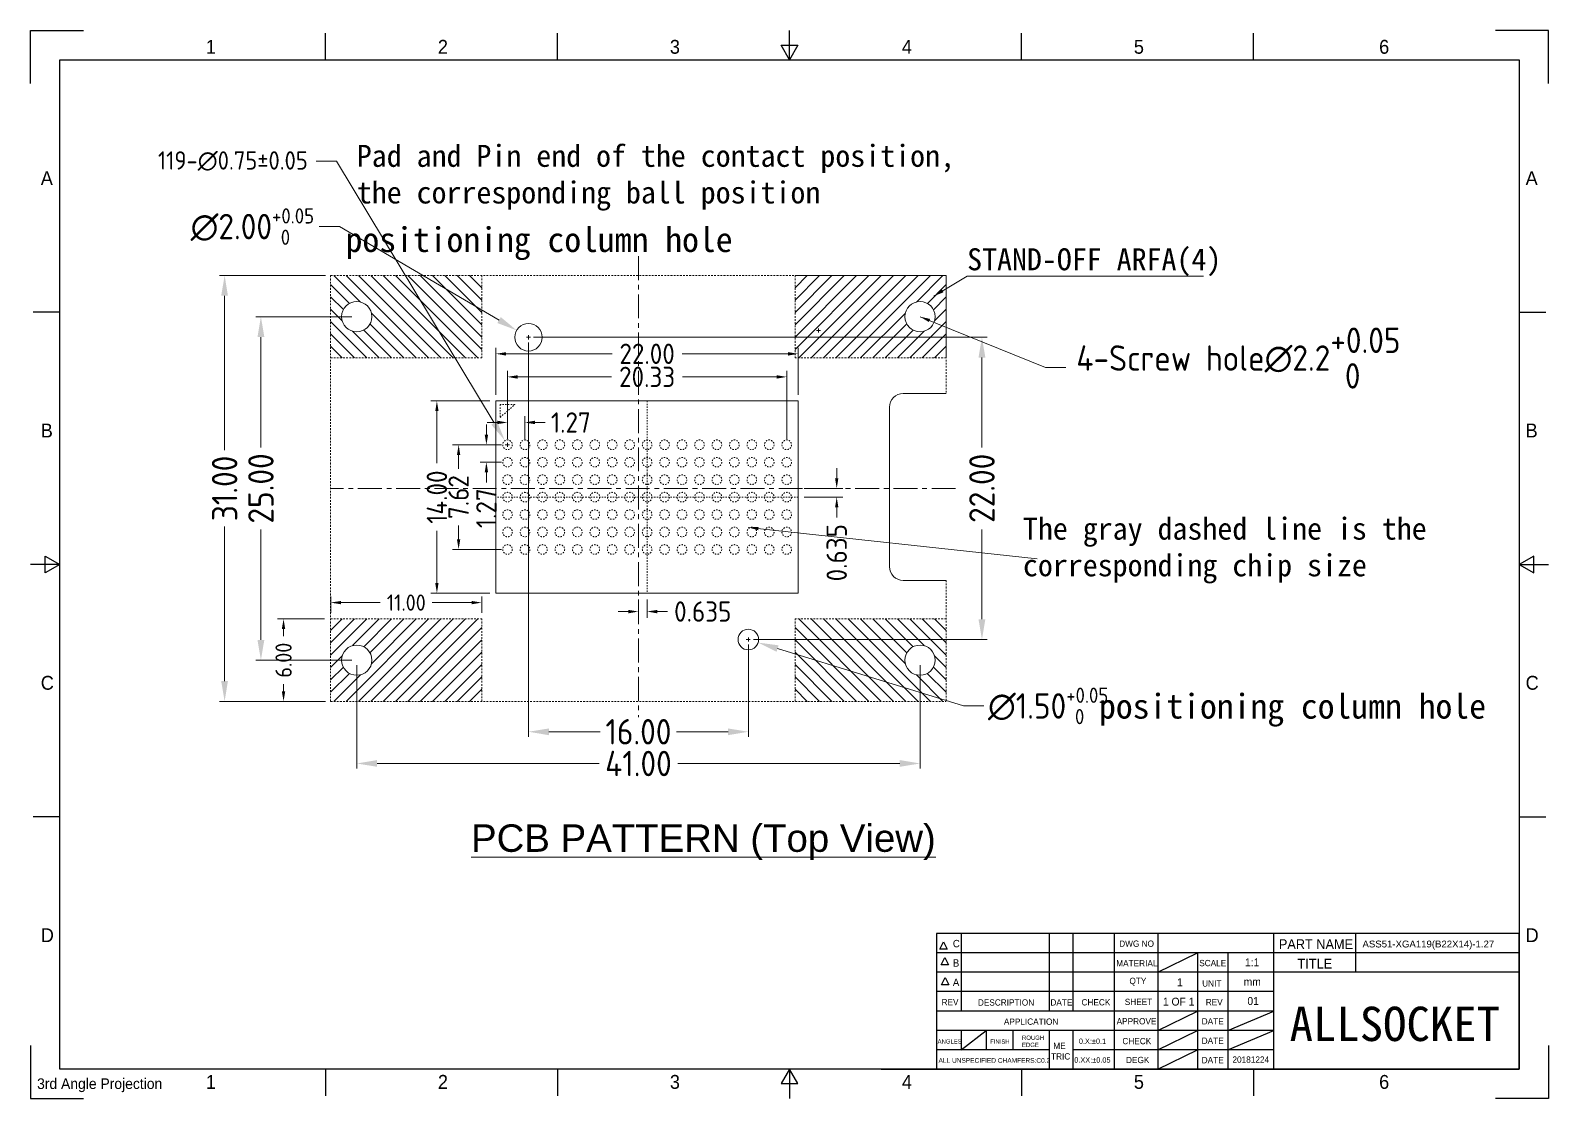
# Model space of a CAD drawing. Header units: millimetres. Extents: x -376 to -266, y -1129 to -1051.
import ezdxf

# ---------------------------------------------------------------- set-up
doc = ezdxf.new("R2010")
doc.units = ezdxf.units.MM
doc.header["$LTSCALE"] = 0.05
doc.header["$PDSIZE"] = -1
doc.linetypes.add('CENTER', pattern=[10.16, 6.35, -1.27, 1.27, -1.27])
doc.linetypes.add('HIDDEN', pattern=[1.905, 1.27, -0.635])
for name, color, linetype in [('DIM', 3, 'Continuous'), ('TuKuang', 7, 'Continuous'), ('翻蓋定位塊2x2', 30, 'Continuous')]:
    doc.layers.add(name, color=color, linetype=linetype)
doc.styles.add('1', font='romans.shx', dxfattribs={"height": 2.5})
doc.styles.add('1111', font='isocp.shx', dxfattribs={"bigfont": 'gbcbig.shx'})
doc.styles.add('2', font='romans.shx', dxfattribs={"bigfont": 'bigfont.shx'})
doc.styles.add('GB', font='', dxfattribs={"height": 4})
doc.styles.get("Standard").update_dxf_attribs({"font": ''})
doc.styles.get('GB').set_extended_font_data('KaiTi_GB2312')
doc.styles.get('Standard').set_extended_font_data('SimSun')
doc.dimstyles.new('1111', dxfattribs={"dimtxt": 2.5, "dimasz": 0.2, "dimexe": 0.6, "dimexo": 0.6, "dimtad": 0, "dimdec": 3, "dimzin": 1, "dimdsep": 46, "dimtxsty": '1111', "dimcen": 0.2, "dimclrd": 97, "dimclre": 97, "dimclrt": 3, "dimazin": 0, "dimtfac": 1, "dimtdec": 3, "dimtofl": 0, "dimtmove": 0, "dimatfit": 3, "dimfxl": 1, "dimlwd": 5, "dimlwe": 5, "dimarcsym": 0})
doc.dimstyles.new('1111$0', dxfattribs={"dimtxt": 2.5, "dimasz": 2.5, "dimexe": 0.6, "dimexo": 0.6, "dimtad": 0, "dimdec": 3, "dimzin": 1, "dimdsep": 46, "dimtxsty": '1111', "dimcen": 0.2, "dimclrd": 97, "dimclre": 97, "dimclrt": 3, "dimazin": 0, "dimtfac": 1, "dimtdec": 3, "dimtofl": 0, "dimtmove": 0, "dimatfit": 3, "dimfxl": 1, "dimlwd": 5, "dimlwe": 5, "dimarcsym": 0})

# ---------------------------------------------------------------- blocks, each defined once
blk = doc.blocks.new('asdf456')
at = {"color": 8}
for p, q in [((1449.22, 152.96), (1448.09, 154.93)), ((1448.09, 154.93), (1450.34, 154.93)), ((1450.34, 154.93), (1449.22, 152.96)), ((1348.08, 83.25), (1348.08, 85.49)), ((1348.08, 85.49), (1350.05, 84.37)), ((1550.36, 85.49), (1548.39, 84.37)), ((1550.36, 83.25), (1550.36, 85.49)), ((1350.05, 84.37), (1348.08, 83.25)), ((1548.39, 84.37), (1550.36, 83.25)), ((1449.22, 15.77), (1448.09, 13.81)), ((1450.34, 13.81), (1449.22, 15.77)), ((1448.09, 13.81), (1450.34, 13.81))]:
    blk.add_line(p, q, dxfattribs=at)
at = {"layer": 'TuKuang', "color": 8}
for p, q in [((1449.22, 152.96), (1449.22, 156.94)), ((1386.16, 152.96), (1386.16, 156.57)), ((1417.69, 152.96), (1417.69, 156.57)), ((1480.75, 152.96), (1480.75, 156.57)), ((1512.28, 152.96), (1512.28, 156.57)), ((1350.05, 15.77), (1350.05, 152.96)), ((1350.05, 152.96), (1548.39, 152.96)), ((1548.39, 152.96), (1548.39, 15.77)), ((1350.05, 118.67), (1346.44, 118.67)), ((1548.39, 118.67), (1552, 118.67)), ((1350.05, 84.37), (1346.07, 84.37)), ((1548.39, 84.37), (1552.36, 84.37)), ((1350.05, 50.07), (1346.44, 50.07)), ((1548.39, 50.07), (1552, 50.07)), ((1548.39, 15.77), (1350.05, 15.77)), ((1386.16, 15.77), (1386.16, 12.16)), ((1417.69, 15.77), (1417.69, 12.16)), ((1449.22, 15.77), (1449.22, 11.8)), ((1480.75, 15.77), (1480.75, 12.16)), ((1512.28, 15.77), (1512.28, 12.16))]:
    blk.add_line(p, q, dxfattribs=at)
for points in [[(1346.05, 149.74), (1346.05, 156.96), (1353.27, 156.96)], [(1552.39, 149.74), (1552.39, 156.96), (1545.17, 156.96)], [(1346.05, 18.99), (1346.05, 11.77), (1353.27, 11.77)], [(1552.39, 18.99), (1552.39, 11.77), (1545.17, 11.77)]]:
    blk.add_lwpolyline(points, dxfattribs=at)
at = {"color": 8, "char_height": 1.8844, "attachment_point": 1, "style": '1'}
for s, insert, width in [('{\\f@Gulim|b0|i0|c0|p34;1}', (1369.9, 155.67), 8.3008), ('{\\f@Gulim|b0|i0|c134|p34;2}', (1401.43, 155.67), 8.3008), ('{\\f@Gulim|b0|i0|c134|p34;3}', (1432.96, 155.67), 8.3008), ('{\\f@Gulim|b0|i0|c134|p34;4}', (1464.49, 155.67), 8.3008), ('{\\f@Gulim|b0|i0|c134|p34;5}', (1496.02, 155.67), 8.3008), ('{\\f@Gulim|b0|i0|c134|p34;6}', (1529.35, 155.67), 8.3008), ('{\\f@Gulim|b0|i0|c134|p34;A}', (1347.46, 137.82), 9.0416), ('{\\f@Gulim|b0|i0|c134|p34;A}', (1549.26, 137.82), 9.0416), ('{\\f@Gulim|b0|i0|c134|p34;B}', (1347.46, 103.52), 9.0416), ('{\\f@Gulim|b0|i0|c134|p34;B}', (1549.26, 103.52), 9.0416), ('{\\f@Gulim|b0|i0|c134|p34;C}', (1347.46, 69.23), 9.0416), ('{\\f@Gulim|b0|i0|c134|p34;C}', (1549.26, 69.23), 9.0416), ('{\\f@Gulim|b0|i0|c134|p34;D}', (1347.46, 34.93), 9.0416), ('{\\f@Gulim|b0|i0|c134|p34;D}', (1549.26, 34.93), 9.0416), ('{\\f@Gulim|b0|i0|c0|p34;1}', (1369.9, 14.99), 8.3008), ('{\\f@Gulim|b0|i0|c134|p34;2}', (1401.43, 14.99), 8.3008), ('{\\f@Gulim|b0|i0|c134|p34;3}', (1432.96, 14.99), 8.3008), ('{\\f@Gulim|b0|i0|c134|p34;4}', (1464.49, 14.99), 8.3008), ('{\\f@Gulim|b0|i0|c134|p34;5}', (1496.02, 14.99), 8.3008), ('{\\f@Gulim|b0|i0|c134|p34;6}', (1529.35, 14.99), 8.3008)]:
    blk.add_mtext(s, dxfattribs=dict(at, insert=insert, width=width))
at = {"layer": 'TuKuang', "color": 8, "lineweight": 9, "insert": (1346.96, 14.53), "char_height": 1.4441, "width": 18.5479, "attachment_point": 1}
blk.add_mtext('{\\f@Gulim|b0|i0|c0|p34;\\C8;3rd Angle Projection}', dxfattribs=at)
blk = doc.blocks.new('*D15')
at = {"layer": 'DEFPOINTS', "color": 0, "lineweight": 9, "transparency": 16777216}
for p in [(-362.33, -1068.94), (-354.61, -1068.94), (-354.61, -1099.94)]:
    blk.add_point(p, dxfattribs=at)
at = {"layer": 'DIM', "color": 97, "lineweight": 5, "transparency": 16777216}
for p, q in [((-354.98, -1068.94), (-362.7, -1068.94)), ((-362.33, -1070.42), (-362.33, -1081.66)), ((-362.33, -1098.46), (-362.33, -1087.21)), ((-354.98, -1099.94), (-362.7, -1099.94))]:
    blk.add_line(p, q, dxfattribs=at)
at = {"layer": 'DIM', "color": 97, "lineweight": 9, "transparency": 16777216}
for points in [[(-362.58, -1070.42), (-362.09, -1070.42), (-362.33, -1068.94)], [(-362.58, -1098.46), (-362.09, -1098.46), (-362.33, -1099.94)]]:
    blk.add_solid(points, dxfattribs=at)
at = {"layer": 'DIM', "color": 3, "lineweight": 5, "transparency": 16777216, "insert": (-362.33, -1084.44), "char_height": 1.85, "attachment_point": 5, "rotation": 90, "style": '1111'}
blk.add_mtext('31.00', dxfattribs=at)
blk = doc.blocks.new('*D1')
at = {"layer": 'DEFPOINTS', "color": 0, "lineweight": 9, "transparency": 16777216}
for p in [(-340.21, -1073.44), (-307.21, -1073.44), (-324.21, -1095.44)]:
    blk.add_point(p, dxfattribs=at)
at = {"layer": 'DIM', "color": 97, "lineweight": 5, "transparency": 16777216}
for p, q in [((-339.84, -1073.44), (-306.84, -1073.44)), ((-307.21, -1074.92), (-307.21, -1081.45)), ((-307.21, -1093.96), (-307.21, -1087.42)), ((-323.84, -1095.44), (-306.84, -1095.44))]:
    blk.add_line(p, q, dxfattribs=at)
at = {"layer": 'DIM', "color": 97, "lineweight": 9, "transparency": 16777216}
for points in [[(-307.46, -1074.92), (-306.96, -1074.92), (-307.21, -1073.44)], [(-307.46, -1093.96), (-306.96, -1093.96), (-307.21, -1095.44)]]:
    blk.add_solid(points, dxfattribs=at)
at = {"layer": 'DIM', "color": 3, "lineweight": 5, "transparency": 16777216, "insert": (-307.21, -1084.43), "char_height": 1.85, "attachment_point": 5, "rotation": 90, "style": '1111'}
blk.add_mtext('22.00', dxfattribs=at)
blk = doc.blocks.new('*D2')
at = {"layer": 'DEFPOINTS', "color": 0, "lineweight": 9, "transparency": 16777216}
for p in [(-341.08, -1072.93), (-339.35, -1073.94)]:
    blk.add_point(p, dxfattribs=at)
at = {"layer": 'DIM', "color": 97, "lineweight": 5, "transparency": 16777216}
for p, q in [((-355.45, -1065.38), (-353.97, -1065.38)), ((-353.97, -1065.38), (-342.35, -1072.18)), ((-340.36, -1073.44), (-340.07, -1073.44)), ((-340.21, -1073.59), (-340.21, -1073.29))]:
    blk.add_line(p, q, dxfattribs=at)
at = {"layer": 'DIM', "color": 97, "lineweight": 9, "transparency": 16777216}
blk.add_solid([(-342.23, -1071.97), (-342.48, -1072.4), (-341.08, -1072.93)], dxfattribs=at)
at = {"layer": 'DIM', "color": 3, "lineweight": 5, "transparency": 16777216, "insert": (-360.31, -1065.38), "char_height": 1.85, "attachment_point": 5, "style": '1111'}
blk.add_mtext('\\A1;∅2.00{\\H1.110000;\\S+0.05^  0;}', dxfattribs=at)
blk = doc.blocks.new('*D3')
at = {"layer": 'DEFPOINTS', "color": 0, "lineweight": 9, "transparency": 16777216}
for p in [(-324.93, -1095.22), (-323.5, -1095.66)]:
    blk.add_point(p, dxfattribs=at)
at = {"layer": 'DIM', "color": 97, "lineweight": 5, "transparency": 16777216}
for p, q in [((-324.36, -1095.44), (-324.07, -1095.44)), ((-324.21, -1095.58), (-324.21, -1095.29)), ((-308.55, -1100.27), (-322.08, -1096.09)), ((-307.07, -1100.27), (-308.55, -1100.27))]:
    blk.add_line(p, q, dxfattribs=at)
at = {"layer": 'DIM', "color": 97, "lineweight": 9, "transparency": 16777216}
blk.add_solid([(-322.01, -1095.86), (-322.16, -1096.33), (-323.5, -1095.66)], dxfattribs=at)
at = {"layer": 'DIM', "color": 3, "lineweight": 5, "transparency": 16777216, "insert": (-302.39, -1100.27), "char_height": 1.85, "attachment_point": 5, "style": '1111'}
blk.add_mtext('\\A1;∅1.50{\\H1.110000;\\S+0.05^  0;}', dxfattribs=at)
blk = doc.blocks.new('*D16')
at = {"layer": 'DEFPOINTS', "color": 0, "lineweight": 9, "transparency": 16777216}
for p in [(-352.71, -1096.94), (-311.71, -1096.94), (-311.71, -1104.46)]:
    blk.add_point(p, dxfattribs=at)
at = {"layer": 'DIM', "color": 97, "lineweight": 5, "transparency": 16777216}
for p, q in [((-352.71, -1097.31), (-352.71, -1104.83)), ((-311.71, -1097.31), (-311.71, -1104.83)), ((-351.23, -1104.46), (-335.08, -1104.46)), ((-313.19, -1104.46), (-329.35, -1104.46))]:
    blk.add_line(p, q, dxfattribs=at)
at = {"layer": 'DIM', "color": 97, "lineweight": 9, "transparency": 16777216}
for points in [[(-351.23, -1104.21), (-351.23, -1104.7), (-352.71, -1104.46)], [(-313.19, -1104.21), (-313.19, -1104.7), (-311.71, -1104.46)]]:
    blk.add_solid(points, dxfattribs=at)
at = {"layer": 'DIM', "color": 3, "lineweight": 5, "transparency": 16777216, "insert": (-332.21, -1104.46), "char_height": 1.85, "attachment_point": 5, "style": '1111'}
blk.add_mtext('41.00', dxfattribs=at)
blk = doc.blocks.new('*D17')
at = {"layer": 'DEFPOINTS', "color": 0, "lineweight": 9, "transparency": 16777216}
for p in [(-352.71, -1071.94), (-359.69, -1096.94), (-352.71, -1096.94)]:
    blk.add_point(p, dxfattribs=at)
at = {"layer": 'DIM', "color": 97, "lineweight": 5, "transparency": 16777216}
for p, q in [((-353.08, -1071.94), (-360.06, -1071.94)), ((-359.69, -1073.42), (-359.69, -1081.45)), ((-359.69, -1095.46), (-359.69, -1087.42)), ((-353.08, -1096.94), (-360.06, -1096.94))]:
    blk.add_line(p, q, dxfattribs=at)
at = {"layer": 'DIM', "color": 97, "lineweight": 9, "transparency": 16777216}
for points in [[(-359.94, -1073.42), (-359.44, -1073.42), (-359.69, -1071.94)], [(-359.94, -1095.46), (-359.44, -1095.46), (-359.69, -1096.94)]]:
    blk.add_solid(points, dxfattribs=at)
at = {"layer": 'DIM', "color": 3, "lineweight": 5, "transparency": 16777216, "insert": (-359.69, -1084.44), "char_height": 1.85, "attachment_point": 5, "rotation": 90, "style": '1111'}
blk.add_mtext('25.00', dxfattribs=at)
blk = doc.blocks.new('*D4')
at = {"layer": 'DEFPOINTS', "color": 0, "lineweight": 9, "transparency": 16777216}
for p in [(-340.21, -1073.44), (-324.21, -1095.44), (-324.21, -1102.15)]:
    blk.add_point(p, dxfattribs=at)
at = {"layer": 'DIM', "color": 97, "lineweight": 5, "transparency": 16777216}
for p, q in [((-340.21, -1073.81), (-340.21, -1102.52)), ((-324.21, -1095.81), (-324.21, -1102.52)), ((-338.73, -1102.15), (-334.99, -1102.15)), ((-325.69, -1102.15), (-329.44, -1102.15))]:
    blk.add_line(p, q, dxfattribs=at)
at = {"layer": 'DIM', "color": 97, "lineweight": 9, "transparency": 16777216}
for points in [[(-338.73, -1101.91), (-338.73, -1102.4), (-340.21, -1102.15)], [(-325.69, -1101.91), (-325.69, -1102.4), (-324.21, -1102.15)]]:
    blk.add_solid(points, dxfattribs=at)
at = {"layer": 'DIM', "color": 3, "lineweight": 5, "transparency": 16777216, "insert": (-332.21, -1102.15), "char_height": 1.85, "attachment_point": 5, "style": '1111'}
blk.add_mtext('16.00', dxfattribs=at)
blk = doc.blocks.new('*D5')
at = {"layer": 'DEFPOINTS', "color": 0, "lineweight": 9, "transparency": 16777216}
for p in [(-341.94, -1080.94), (-341.56, -1081.58)]:
    blk.add_point(p, dxfattribs=at)
at = {"layer": 'DIM', "color": 97, "lineweight": 5, "transparency": 16777216}
for p, q in [((-355.67, -1060.61), (-354.19, -1060.61)), ((-354.19, -1060.61), (-342.71, -1079.67)), ((-341.9, -1081.26), (-341.6, -1081.26)), ((-341.75, -1081.41), (-341.75, -1081.11))]:
    blk.add_line(p, q, dxfattribs=at)
at = {"layer": 'DIM', "color": 97, "lineweight": 9, "transparency": 16777216}
blk.add_solid([(-342.5, -1079.55), (-342.92, -1079.8), (-341.94, -1080.94)], dxfattribs=at)
at = {"layer": 'DIM', "color": 3, "lineweight": 5, "transparency": 16777216, "insert": (-361.73, -1060.61), "char_height": 1.332, "attachment_point": 5, "style": '1111'}
blk.add_mtext('\\A1;119-∅0.75±0.05', dxfattribs=at)
blk = doc.blocks.new('*D6')
at = {"color": 97, "lineweight": 5, "transparency": 16777216}
for p, q in [((-354.61, -1093.49), (-354.61, -1092.3)), ((-353.87, -1092.75), (-351, -1092.75)), ((-344.35, -1092.75), (-347.23, -1092.75)), ((-343.61, -1093.49), (-343.61, -1092.3))]:
    blk.add_line(p, q, dxfattribs=at)
at = {"color": 97, "lineweight": 9, "transparency": 16777216}
for points in [[(-353.87, -1092.63), (-353.87, -1092.87), (-354.61, -1092.75)], [(-344.35, -1092.63), (-344.35, -1092.87), (-343.61, -1092.75)]]:
    blk.add_solid(points, dxfattribs=at)
at = {"layer": 'DEFPOINTS', "color": 0, "lineweight": 9, "transparency": 16777216}
for p in [(-354.61, -1092.75), (-354.61, -1093.94), (-343.61, -1093.94)]:
    blk.add_point(p, dxfattribs=at)
at = {"color": 3, "lineweight": 0, "transparency": 16777216, "insert": (-349.11, -1092.75), "char_height": 1.184, "attachment_point": 5, "style": '1111'}
blk.add_mtext('11.00', dxfattribs=at)
blk = doc.blocks.new('*D18')
at = {"color": 97, "lineweight": 5, "transparency": 16777216}
for p, q in [((-355.06, -1093.94), (-358.49, -1093.94)), ((-358.04, -1094.68), (-358.04, -1095.2)), ((-358.04, -1099.2), (-358.04, -1098.68)), ((-355.06, -1099.94), (-358.49, -1099.94))]:
    blk.add_line(p, q, dxfattribs=at)
at = {"color": 97, "lineweight": 9, "transparency": 16777216}
for points in [[(-358.17, -1094.68), (-357.92, -1094.68), (-358.04, -1093.94)], [(-358.17, -1099.2), (-357.92, -1099.2), (-358.04, -1099.94)]]:
    blk.add_solid(points, dxfattribs=at)
at = {"layer": 'DEFPOINTS', "color": 0, "lineweight": 9, "transparency": 16777216}
for p in [(-354.61, -1093.94), (-358.04, -1099.94), (-354.61, -1099.94)]:
    blk.add_point(p, dxfattribs=at)
at = {"color": 3, "lineweight": 0, "transparency": 16777216, "insert": (-358.04, -1096.94), "char_height": 1.184, "attachment_point": 5, "rotation": 90, "style": '1111'}
blk.add_mtext('6.00', dxfattribs=at)
blk = doc.blocks.new('*D9')
at = {"color": 97, "lineweight": 5, "transparency": 16777216}
for p, q in [((-342.58, -1077.63), (-342.58, -1074.2)), ((-341.84, -1074.64), (-334.13, -1074.64)), ((-321.32, -1074.64), (-329.03, -1074.64)), ((-320.58, -1077.63), (-320.58, -1074.2))]:
    blk.add_line(p, q, dxfattribs=at)
at = {"color": 97, "lineweight": 9, "transparency": 16777216}
for points in [[(-341.84, -1074.52), (-341.84, -1074.77), (-342.58, -1074.64)], [(-321.32, -1074.52), (-321.32, -1074.77), (-320.58, -1074.64)]]:
    blk.add_solid(points, dxfattribs=at)
at = {"layer": 'DEFPOINTS', "color": 0, "lineweight": 9, "transparency": 16777216}
for p in [(-320.58, -1074.64), (-342.58, -1078.07), (-320.58, -1078.07)]:
    blk.add_point(p, dxfattribs=at)
at = {"color": 3, "lineweight": 13, "transparency": 16777216, "insert": (-331.58, -1074.64), "char_height": 1.48, "attachment_point": 5, "style": '1111'}
blk.add_mtext('22.00', dxfattribs=at)
blk = doc.blocks.new('*D10')
at = {"color": 97, "lineweight": 5, "transparency": 16777216}
for p, q in [((-341.75, -1080.82), (-341.75, -1075.88)), ((-341.01, -1076.32), (-334.17, -1076.32)), ((-322.16, -1076.32), (-329, -1076.32)), ((-321.42, -1080.82), (-321.42, -1075.88))]:
    blk.add_line(p, q, dxfattribs=at)
at = {"color": 97, "lineweight": 9, "transparency": 16777216}
for points in [[(-341.01, -1076.2), (-341.01, -1076.45), (-341.75, -1076.32)], [(-322.16, -1076.2), (-322.16, -1076.45), (-321.42, -1076.32)]]:
    blk.add_solid(points, dxfattribs=at)
at = {"layer": 'DEFPOINTS', "color": 0, "lineweight": 9, "transparency": 16777216}
for p in [(-321.42, -1076.32), (-341.75, -1081.26), (-321.42, -1081.26)]:
    blk.add_point(p, dxfattribs=at)
at = {"color": 3, "lineweight": 13, "transparency": 16777216, "insert": (-331.58, -1076.32), "char_height": 1.48, "attachment_point": 5, "style": '1111'}
blk.add_mtext('20.33', dxfattribs=at)
blk = doc.blocks.new('*D11')
at = {"color": 97, "lineweight": 5, "transparency": 16777216}
for p, q in [((-342.49, -1079.64), (-343.23, -1079.64)), ((-341.75, -1080.82), (-341.75, -1079.19)), ((-340.48, -1080.82), (-340.48, -1079.19)), ((-339.74, -1079.64), (-339, -1079.64))]:
    blk.add_line(p, q, dxfattribs=at)
at = {"color": 97, "lineweight": 9, "transparency": 16777216}
for points in [[(-342.49, -1079.51), (-342.49, -1079.76), (-341.75, -1079.64)], [(-339.74, -1079.51), (-339.74, -1079.76), (-340.48, -1079.64)]]:
    blk.add_solid(points, dxfattribs=at)
at = {"layer": 'DEFPOINTS', "color": 0, "lineweight": 9, "transparency": 16777216}
for p in [(-340.48, -1079.64), (-341.75, -1081.26), (-340.48, -1081.26)]:
    blk.add_point(p, dxfattribs=at)
at = {"color": 3, "lineweight": 13, "transparency": 16777216, "insert": (-337.13, -1079.64), "char_height": 1.48, "attachment_point": 5, "style": '1111'}
blk.add_mtext('1.27', dxfattribs=at)
blk = doc.blocks.new('*D12')
at = {"color": 97, "lineweight": 5, "transparency": 16777216}
for p, q in [((-343.03, -1078.07), (-347.32, -1078.07)), ((-346.88, -1078.81), (-346.88, -1082.61)), ((-346.88, -1091.33), (-346.88, -1087.53)), ((-343.02, -1092.07), (-347.32, -1092.07))]:
    blk.add_line(p, q, dxfattribs=at)
at = {"color": 97, "lineweight": 9, "transparency": 16777216}
for points in [[(-347, -1078.81), (-346.76, -1078.81), (-346.88, -1078.07)], [(-347, -1091.33), (-346.76, -1091.33), (-346.88, -1092.07)]]:
    blk.add_solid(points, dxfattribs=at)
at = {"layer": 'DEFPOINTS', "color": 0, "lineweight": 9, "transparency": 16777216}
for p in [(-342.59, -1078.07), (-346.88, -1092.07), (-342.58, -1092.07)]:
    blk.add_point(p, dxfattribs=at)
at = {"color": 3, "lineweight": 13, "transparency": 16777216, "insert": (-346.88, -1085.07), "char_height": 1.48, "attachment_point": 5, "rotation": 90, "style": '1111'}
blk.add_mtext('14.00', dxfattribs=at)
blk = doc.blocks.new('*D13')
at = {"color": 97, "lineweight": 5, "transparency": 16777216}
for p, q in [((-342.19, -1081.26), (-345.75, -1081.26)), ((-345.3, -1082), (-345.3, -1083.01)), ((-345.3, -1088.14), (-345.3, -1087.13)), ((-342.19, -1088.88), (-345.75, -1088.88))]:
    blk.add_line(p, q, dxfattribs=at)
at = {"color": 97, "lineweight": 9, "transparency": 16777216}
for points in [[(-345.42, -1082), (-345.18, -1082), (-345.3, -1081.26)], [(-345.42, -1088.14), (-345.18, -1088.14), (-345.3, -1088.88)]]:
    blk.add_solid(points, dxfattribs=at)
at = {"layer": 'DEFPOINTS', "color": 0, "lineweight": 9, "transparency": 16777216}
for p in [(-341.75, -1081.26), (-345.3, -1088.88), (-341.75, -1088.88)]:
    blk.add_point(p, dxfattribs=at)
at = {"color": 3, "lineweight": 13, "transparency": 16777216, "insert": (-345.3, -1085.07), "char_height": 1.48, "attachment_point": 5, "rotation": 90, "style": '1111'}
blk.add_mtext('7.62', dxfattribs=at)
blk = doc.blocks.new('*D14')
at = {"color": 97, "lineweight": 5, "transparency": 16777216}
for p, q in [((-343.28, -1080.52), (-343.28, -1079.78)), ((-342.19, -1081.26), (-343.72, -1081.26)), ((-342.19, -1082.53), (-343.72, -1082.53)), ((-343.28, -1083.27), (-343.28, -1084.01))]:
    blk.add_line(p, q, dxfattribs=at)
at = {"color": 97, "lineweight": 9, "transparency": 16777216}
for points in [[(-343.4, -1080.52), (-343.15, -1080.52), (-343.28, -1081.26)], [(-343.4, -1083.27), (-343.15, -1083.27), (-343.28, -1082.53)]]:
    blk.add_solid(points, dxfattribs=at)
at = {"layer": 'DEFPOINTS', "color": 0, "lineweight": 9, "transparency": 16777216}
for p in [(-341.75, -1081.26), (-343.28, -1082.53), (-341.75, -1082.53)]:
    blk.add_point(p, dxfattribs=at)
at = {"color": 3, "lineweight": 13, "transparency": 16777216, "insert": (-343.28, -1085.88), "char_height": 1.48, "attachment_point": 5, "rotation": 90, "style": '1111'}
blk.add_mtext('1.27', dxfattribs=at)
blk = doc.blocks.new('*D7')
at = {"color": 97, "lineweight": 13, "transparency": 16777216}
for p, q in [((-332.21, -1092.52), (-332.21, -1093.85)), ((-331.58, -1092.52), (-331.58, -1093.85)), ((-332.95, -1093.4), (-333.69, -1093.4)), ((-330.84, -1093.4), (-330.1, -1093.4))]:
    blk.add_line(p, q, dxfattribs=at)
at = {"color": 97, "lineweight": 9, "transparency": 16777216}
for points in [[(-332.95, -1093.28), (-332.95, -1093.53), (-332.21, -1093.4)], [(-330.84, -1093.28), (-330.84, -1093.53), (-331.58, -1093.4)]]:
    blk.add_solid(points, dxfattribs=at)
at = {"layer": 'DEFPOINTS', "color": 0, "lineweight": 9, "transparency": 16777216}
for p in [(-332.21, -1092.07), (-331.58, -1092.07), (-331.58, -1093.4)]:
    blk.add_point(p, dxfattribs=at)
at = {"color": 3, "lineweight": 9, "transparency": 16777216, "insert": (-327.53, -1093.4), "char_height": 1.48, "attachment_point": 5, "style": '1111'}
blk.add_mtext('0.635', dxfattribs=at)
blk = doc.blocks.new('*D8')
at = {"color": 97, "lineweight": 13, "transparency": 16777216}
for p, q in [((-317.78, -1083.7), (-317.78, -1082.96)), ((-320.14, -1084.44), (-317.34, -1084.44)), ((-320.14, -1085.07), (-317.34, -1085.07)), ((-317.78, -1085.81), (-317.78, -1086.55))]:
    blk.add_line(p, q, dxfattribs=at)
at = {"color": 97, "lineweight": 9, "transparency": 16777216}
for points in [[(-317.9, -1083.7), (-317.66, -1083.7), (-317.78, -1084.44)], [(-317.9, -1085.81), (-317.66, -1085.81), (-317.78, -1085.07)]]:
    blk.add_solid(points, dxfattribs=at)
at = {"layer": 'DEFPOINTS', "color": 0, "lineweight": 9, "transparency": 16777216}
for p in [(-320.58, -1084.44), (-320.58, -1085.07), (-317.78, -1085.07)]:
    blk.add_point(p, dxfattribs=at)
at = {"color": 3, "lineweight": 9, "transparency": 16777216, "insert": (-317.78, -1089.12), "char_height": 1.48, "attachment_point": 5, "rotation": 90, "style": '1111'}
blk.add_mtext('0.635', dxfattribs=at)

msp = doc.modelspace()

# ---------------------------------------------------------------- hatches: boundary and pattern name
at = {"lineweight": 5}
h = msp.add_hatch(dxfattribs=at)
h.set_pattern_fill('ANSI31', color=0, scale=0.2, style=0)
h.set_pattern_definition([(135, (601.5014, -2850.1075), (0.4490128, 0.4490128), [])])
edge = h.paths.add_edge_path(flags=16)
edge.add_arc((-352.7143, -1071.9386), 1.1, 180, 540, ccw=False)
h.paths.add_polyline_path([(-343.6143, -1068.9386), (-354.6143, -1068.9386), (-354.6143, -1074.9386), (-343.6143, -1074.9386)])
h = msp.add_hatch(dxfattribs=at)
h.set_pattern_fill('ANSI31', color=0, scale=0.2, style=0)
h.set_pattern_definition([(45, (-1265.9301, -2850.1075), (-0.4490128, 0.4490128), [])])
edge = h.paths.add_edge_path(flags=16)
edge.add_arc((-311.7143, -1071.9386), 1.1, 0, 360)
h.paths.add_polyline_path([(-320.8143, -1068.9386), (-309.8143, -1068.9386), (-309.8143, -1074.9386), (-320.8143, -1074.9386)])
h = msp.add_hatch(dxfattribs=at)
h.set_pattern_fill('ANSI31', color=0, scale=0.2, style=0)
h.set_pattern_definition([(224.99665, (601.6046, 681.177), (0.44898657, -0.44903905), [])])
edge = h.paths.add_edge_path(flags=16)
edge.add_arc((-352.7151, -1096.9361), 1.1, -180.003348, 179.996652)
h.paths.add_polyline_path([(-343.6152, -1099.9366), (-354.6152, -1099.936), (-354.6149, -1093.936), (-343.6149, -1093.9366)])
h = msp.add_hatch(dxfattribs=at)
h.set_pattern_fill('ANSI31', color=0, scale=0.2, style=0)
h.set_pattern_definition([(314.99665, (-1265.8269, 681.28615), (-0.44903905, -0.44898657), [])])
edge = h.paths.add_edge_path(flags=16)
edge.add_arc((-311.7151, -1096.9385), 1.1, -0.003348, 359.996652, ccw=False)
h.paths.add_polyline_path([(-320.8153, -1099.938), (-309.8152, -1099.9386), (-309.8149, -1093.9386), (-320.8149, -1093.938)])

# ---------------------------------------------------------------- linework, layer by layer
at = {"linetype": 'HIDDEN', "lineweight": 5, "ltscale": 2}
for p, q in [((-354.6143, -1068.9386), (-309.8143, -1068.9386)), ((-354.6143, -1099.9386), (-354.6143, -1068.9386)), ((-343.6143, -1068.9386), (-343.6143, -1074.9386)), ((-320.8143, -1068.9386), (-320.8143, -1074.9386)), ((-309.8143, -1068.9386), (-309.8143, -1077.5232)), ((-354.6143, -1074.9386), (-343.6143, -1074.9386)), ((-309.8143, -1074.9386), (-320.8143, -1074.9386)), ((-309.8143, -1091.1309), (-309.8143, -1099.9386)), ((-354.6138, -1093.9386), (-343.6138, -1093.938)), ((-343.6134, -1099.938), (-343.6138, -1093.938)), ((-309.8138, -1093.936), (-320.8138, -1093.9366)), ((-320.8134, -1099.9366), (-320.8138, -1093.9366)), ((-354.6143, -1099.9386), (-309.8143, -1099.9386))]:
    msp.add_line(p, q, dxfattribs=at)
at = {"color": 0, "lineweight": 5}
for p, q in [((-320.8143, -1068.9386), (-309.8143, -1068.9386)), ((-309.8143, -1068.9386), (-309.8143, -1074.9386)), ((-313.9385, -1078.5232), (-313.9385, -1090.1309)), ((-309.8143, -1077.5232), (-312.9385, -1077.5232)), ((-312.9385, -1091.1309), (-309.8143, -1091.1309))]:
    msp.add_line(p, q, dxfattribs=at)
at = {"color": 0, "lineweight": 9}
for p, q in [((-320.5793, -1078.0723), (-342.5793, -1078.0723)), ((-342.5793, -1078.0723), (-342.5793, -1092.0723)), ((-320.5793, -1092.0723), (-320.5793, -1078.0723)), ((-342.5793, -1092.0723), (-320.5793, -1092.0723))]:
    msp.add_line(p, q, dxfattribs=at)
at = {"color": 2, "linetype": 'HIDDEN', "lineweight": 9}
for p, q in [((-341.2085, -1078.3386), (-342.2722, -1078.3386)), ((-342.2722, -1078.3386), (-342.2722, -1079.267)), ((-342.2722, -1079.267), (-341.2085, -1078.3386))]:
    msp.add_line(p, q, dxfattribs=at)
at = {"color": 1, "linetype": 'HIDDEN', "lineweight": 9}
for p, q in [((-331.5793, -1078.0723), (-331.5793, -1092.0723)), ((-320.5793, -1085.0723), (-342.5793, -1085.0723))]:
    msp.add_line(p, q, dxfattribs=at)
at = {"color": 8}
for p, q in [((-308.7141, -1116.8343), (-308.7141, -1122.4786)), ((-302.3278, -1116.8343), (-302.3278, -1122.4786)), ((-300.5968, -1116.8343), (-300.5968, -1122.4786)), ((-297.5887, -1116.8343), (-297.5887, -1126.7119)), ((-294.4073, -1116.8343), (-294.4073, -1126.7119)), ((-285.959, -1126.7119), (-285.959, -1116.8343)), ((-280.0121, -1116.8343), (-280.0121, -1119.6565)), ((-268.1056, -1118.2454), (-310.5118, -1118.2454)), ((-294.4073, -1119.6565), (-291.5295, -1118.2454)), ((-291.5295, -1118.2454), (-291.5295, -1126.7119)), ((-289.3234, -1118.2454), (-289.3234, -1126.7119)), ((-297.5887, -1119.6565), (-310.5118, -1119.6565)), ((-268.1056, -1119.6565), (-297.5887, -1119.6565)), ((-285.959, -1121.0675), (-310.5118, -1121.0675)), ((-285.959, -1122.4786), (-310.5118, -1122.4786)), ((-294.4073, -1123.8897), (-291.5295, -1122.4786)), ((-289.3234, -1123.8897), (-285.959, -1122.4786)), ((-285.959, -1123.8897), (-310.5118, -1123.8897)), ((-308.7141, -1123.8897), (-308.7141, -1125.3008)), ((-308.7141, -1125.3008), (-306.9057, -1123.8897)), ((-306.9057, -1123.8897), (-306.9057, -1125.3008)), ((-304.962, -1123.8897), (-304.962, -1125.3008)), ((-302.3278, -1123.8897), (-302.3278, -1126.7119)), ((-300.5968, -1123.8897), (-300.5968, -1126.7119)), ((-294.4073, -1125.3008), (-291.5295, -1123.8897)), ((-289.3234, -1125.3008), (-285.959, -1123.8897)), ((-302.3278, -1125.3008), (-310.5118, -1125.3008)), ((-285.959, -1125.3008), (-300.5968, -1125.3008)), ((-294.4073, -1126.7119), (-291.5295, -1125.3008))]:
    msp.add_line(p, q, dxfattribs=at)
at = {"color": 8, "lineweight": 25, "ltscale": 10}
for p, q in [((-310.2822, -1117.9794), (-310.011, -1117.437)), ((-310.011, -1117.437), (-309.7398, -1117.9794)), ((-310.1853, -1119.1138), (-309.9141, -1118.5714)), ((-309.9141, -1118.5714), (-309.6429, -1119.1138)), ((-310.1622, -1120.5771), (-309.891, -1120.0347)), ((-309.891, -1120.0347), (-309.6198, -1120.5771))]:
    msp.add_line(p, q, dxfattribs=at)
at = {"color": 8}
msp.add_lwpolyline([(-268.1056, -1126.7119), (-268.1056, -1116.8343), (-310.5118, -1116.8343), (-310.5118, -1126.7119)], close=True, dxfattribs=at)
at = {"color": 8, "lineweight": 25, "ltscale": 10}
for points in [[(-309.7398, -1117.9794), (-310.2822, -1117.9794)], [(-309.6429, -1119.1138), (-310.1853, -1119.1138)], [(-309.6198, -1120.5771), (-310.1622, -1120.5771)]]:
    msp.add_lwpolyline(points, dxfattribs=at)
at = {"color": 0, "lineweight": 5}
for centre in [(-352.7143, -1071.9386), (-311.7143, -1071.9386), (-352.7143, -1096.9386), (-311.7143, -1096.9386)]:
    msp.add_circle(centre, 1.1, dxfattribs=at)
at = {"color": 7, "linetype": 'Continuous', "lineweight": 5}
for centre, radius in [((-340.2143, -1073.4372), 1), ((-324.2143, -1095.437), 0.75)]:
    msp.add_circle(centre, radius, dxfattribs=at)
at = {"color": 2, "linetype": 'HIDDEN', "lineweight": 9}
for centre in [(-341.7393, -1081.2623), (-340.4693, -1081.2623), (-339.1993, -1081.2623), (-337.9293, -1081.2623), (-336.6593, -1081.2623), (-335.3893, -1081.2623), (-334.1193, -1081.2623), (-332.8493, -1081.2623), (-331.5793, -1081.2623), (-330.3093, -1081.2623), (-329.0393, -1081.2623), (-327.7693, -1081.2623), (-326.4993, -1081.2623), (-325.2293, -1081.2623), (-323.9593, -1081.2623), (-322.6893, -1081.2623), (-321.4193, -1081.2623), (-341.7393, -1082.5323), (-340.4693, -1082.5323), (-339.1993, -1082.5323), (-337.9293, -1082.5323), (-336.6593, -1082.5323), (-335.3893, -1082.5323), (-334.1193, -1082.5323), (-332.8493, -1082.5323), (-331.5793, -1082.5323), (-330.3093, -1082.5323), (-329.0393, -1082.5323), (-327.7693, -1082.5323), (-326.4993, -1082.5323), (-325.2293, -1082.5323), (-323.9593, -1082.5323), (-322.6893, -1082.5323), (-321.4193, -1082.5323), (-341.7393, -1083.8023), (-340.4693, -1083.8023), (-339.1993, -1083.8023), (-337.9293, -1083.8023), (-336.6593, -1083.8023), (-335.3893, -1083.8023), (-334.1193, -1083.8023), (-332.8493, -1083.8023), (-331.5793, -1083.8023), (-330.3093, -1083.8023), (-329.0393, -1083.8023), (-327.7693, -1083.8023), (-326.4993, -1083.8023), (-325.2293, -1083.8023), (-323.9593, -1083.8023), (-322.6893, -1083.8023), (-321.4193, -1083.8023), (-341.7393, -1085.0723), (-340.4693, -1085.0723), (-339.1993, -1085.0723), (-337.9293, -1085.0723), (-336.6593, -1085.0723), (-335.3893, -1085.0723), (-334.1193, -1085.0723), (-332.8493, -1085.0723), (-331.5793, -1085.0723), (-330.3093, -1085.0723), (-329.0393, -1085.0723), (-327.7693, -1085.0723), (-326.4993, -1085.0723), (-325.2293, -1085.0723), (-323.9593, -1085.0723), (-322.6893, -1085.0723), (-321.4193, -1085.0723), (-341.7393, -1086.3423), (-340.4693, -1086.3423), (-339.1993, -1086.3423), (-337.9293, -1086.3423), (-336.6593, -1086.3423), (-335.3893, -1086.3423), (-334.1193, -1086.3423), (-332.8493, -1086.3423), (-331.5793, -1086.3423), (-330.3093, -1086.3423), (-329.0393, -1086.3423), (-327.7693, -1086.3423), (-326.4993, -1086.3423), (-325.2293, -1086.3423), (-323.9593, -1086.3423), (-322.6893, -1086.3423), (-321.4193, -1086.3423), (-341.7393, -1087.6123), (-340.4693, -1087.6123), (-339.1993, -1087.6123), (-337.9293, -1087.6123), (-336.6593, -1087.6123), (-335.3893, -1087.6123), (-334.1193, -1087.6123), (-332.8493, -1087.6123), (-331.5793, -1087.6123), (-330.3093, -1087.6123), (-329.0393, -1087.6123), (-327.7693, -1087.6123), (-326.4993, -1087.6123), (-325.2293, -1087.6123), (-323.9593, -1087.6123), (-322.6893, -1087.6123), (-321.4193, -1087.6123), (-341.7393, -1088.8823), (-340.4693, -1088.8823), (-339.1993, -1088.8823), (-337.9293, -1088.8823), (-336.6593, -1088.8823), (-335.3893, -1088.8823), (-334.1193, -1088.8823), (-332.8493, -1088.8823), (-331.5793, -1088.8823), (-330.3093, -1088.8823), (-329.0393, -1088.8823), (-327.7693, -1088.8823), (-326.4993, -1088.8823), (-325.2293, -1088.8823), (-323.9593, -1088.8823), (-322.6893, -1088.8823), (-321.4193, -1088.8823)]:
    msp.add_circle(centre, 0.35, dxfattribs=at)
at = {"color": 0, "lineweight": 5}
for centre, start, end in [((-312.9385, -1078.5232), 90, 180), ((-312.9385, -1090.1309), 180, 270)]:
    msp.add_arc(centre, 1, start, end, dxfattribs=at)
at = {"layer": 'DIM', "color": 97, "lineweight": 5}
for p, q in [((-319.2623, -1072.9386), (-318.9663, -1072.9386)), ((-319.1143, -1073.0866), (-319.1143, -1072.7906)), ((-301.1106, -1075.6295), (-302.5906, -1075.6295))]:
    msp.add_line(p, q, dxfattribs=at)
at = {"layer": 'TuKuang', "color": 8}
msp.add_lwpolyline([(-314.5413, -1126.7119), (-268.8494, -1126.7119)], dxfattribs=at)
at = {"layer": '翻蓋定位塊2x2', "color": 1, "linetype": 'CENTER', "lineweight": 5, "ltscale": 5.48}
for p, q in [((-332.2143, -1067.5306), (-332.2143, -1101.0968)), ((-309.1267, -1084.4373), (-354.6143, -1084.4373))]:
    msp.add_line(p, q, dxfattribs=at)

# ---------------------------------------------------------------- block references
at = {"xscale": 0.5355444082044869, "yscale": 0.5355444082044869, "zscale": 0.5355444082044869}
msp.add_blockref('asdf456', (-1097.3371, -1135.1594), dxfattribs=at)

# ---------------------------------------------------------------- texts
at = {"color": 3, "lineweight": 5}
for p in [(-353.5239, -1067.2305), (-298.6865, -1101.1919)]:
    msp.add_text('positioning column hole', height=1.8, dxfattribs=at).set_placement(p)
at = {"color": 3, "lineweight": 5, "char_height": 1.6, "attachment_point": 1}
for s, insert in [('Pad and Pin end of the contact position, \\Pthe corresponding ball position', (-352.7106, -1059.4311)), ('STAND-OFF ARFA(4)', (-308.2869, -1066.9617)), ('The gray dashed line is the \\Pcorresponding chip size', (-304.2255, -1086.5667))]:
    msp.add_mtext(s, dxfattribs=dict(at, insert=insert))
at = {"lineweight": 9, "insert": (-344.3957, -1108.8914), "char_height": 1.9992, "attachment_point": 1}
msp.add_mtext('{\\fArial|b0|i0|c0|p34;\\LPCB PATTERN (Top View)}', dxfattribs=at)
at = {"color": 8, "lineweight": 25, "ltscale": 10, "char_height": 0.537186, "width": 0.692836, "attachment_point": 1, "style": '2'}
for s, insert in [('{\\f@Gulim|b0|i0|c134|p34;C}', (-309.3267, -1117.2998)), ('{\\f@Gulim|b0|i0|c134|p34;B}', (-309.3267, -1118.7109)), ('{\\f@Gulim|b0|i0|c134|p34;A}', (-309.3267, -1120.122))]:
    msp.add_mtext(s, dxfattribs=dict(at, insert=insert))
at = {"color": 0, "insert": (-279.5121, -1117.3492), "char_height": 0.6, "width": 12.417695, "attachment_point": 1}
msp.add_mtext('{\\fArial|b0|i0|c0|p32;\\H0.83333x;\\C8;ASS51-XGA119(B22X14)-1.27}', dxfattribs=at)
at = {"color": 0, "insert": (-284.8152, -1122.1627), "char_height": 2.5, "attachment_point": 1}
msp.add_mtext_dynamic_manual_height_columns('ALLSOCKET', width=15.17679, gutter_width=15, heights=[0], dxfattribs=at)
at = {"layer": 'DIM', "color": 3, "lineweight": 5, "insert": (-288.5426, -1074.9509), "char_height": 1.85, "attachment_point": 5, "style": '1111'}
msp.add_mtext('\\A1;4-Screw hole∅2.2\\S+0.05^  0;', dxfattribs=at)
at = {"layer": 'DIM', "color": 8, "linetype": 'ByBlock', "lineweight": 25, "attachment_point": 7, "style": 'GB'}
for s, insert, char_height, width in [('{\\f@Gulim|b0|i0|c134|p34;DWG NO}', (-297.2186, -1117.8101), 0.458434, 3.830682), ('{\\f@Gulim|b0|i0|c134|p34;PART NAME}', (-285.598, -1117.9649), 0.70746, 5.689054), ('{\\f@Gulim|b0|i0|c134|p34;MATERIAL}', (-297.4333, -1119.231), 0.458434, 1.606658), ('{\\f@Gulim|b0|i0|c134|p34;SCALE}', (-291.3962, -1119.2211), 0.458434, 1.606658), ('{\\f@Gulim|b0|i0|c134|p34;1:1}', (-288.0634, -1119.2211), 0.573043, 1.381124), ('{\\f@Gulim|b0|i0|c134|p34;TITLE}', (-284.2392, -1119.385), 0.70746, 3.151563), ('{\\f@Gulim|b0|i0|c134|p34;  QTY}', (-296.8086, -1120.6395), 0.458434, 1.606658), ('{\\f@Gulim|b0|i0|c134|p34;1}', (-293.0117, -1120.6784), 0.573043, 1.000259), ('{\\f@Gulim|b0|i0|c134|p34;UNIT}', (-291.18, -1120.7064), 0.458434, 1.606658), ('{\\f@Gulim|b0|i0|c134|p34;mm}', (-288.1602, -1120.6322), 0.573043, 1.381124), ('{\\f@Gulim|b0|i0|c134|p34;REV}', (-310.1494, -1122.0532), 0.458434, 1.606658), ('{\\f@Gulim|b0|i0|c134|p34;DESCRIPTION}', (-307.5046, -1122.0907), 0.458434, 1.606658), ('{\\f@Gulim|b0|i0|c134|p34;DATE}', (-302.2264, -1122.077), 0.458434, 1.606658), ('{\\f@Gulim|b0|i0|c134|p34;CHECK}', (-299.9629, -1122.077), 0.458434, 1.606658), ('{\\f@Gulim|b0|i0|c134|p34;SHEET}', (-296.8144, -1122.0506), 0.458434, 1.606658), ('{\\f@Gulim|b0|i0|c134|p34;1 OF 1}', (-294.0357, -1122.0895), 0.573043, 2.688534), ('{\\f@Gulim|b0|i0|c134|p34;REV}', (-290.9205, -1122.0532), 0.458434, 1.606658), ('{\\f@Gulim|b0|i0|c134|p34;01}', (-287.8871, -1122.0433), 0.573043, 1.381124), ('{\\f@Gulim|b0|i0|c134|p34;APPLICATION}', (-305.6136, -1123.4864), 0.458434, 1.606658), ('{\\f@Gulim|b0|i0|c134|p34;APPROVE}', (-297.408, -1123.458), 0.458434, 1.606658), ('{\\f@Gulim|b0|i0|c134|p34;DATE}', (-291.2136, -1123.458), 0.458434, 1.606658), ('{\\f@Gulim|b0|i0|c134|p34;ROUGH \\PEDGE}', (-304.2947, -1125.1023), 0.313569, 1.267588), ('{\\f@Gulim|b0|i0|c134|p34; ME\\PTRIC}', (-302.1812, -1126.0147), 0.458434, 1.606658), ('{\\f@Gulim|b0|i0|c134|p34;0.X:%%P0.1}', (-300.1559, -1124.8736), 0.386804, 2.603653), ('{\\f@Gulim|b0|i0|c134|p34;CHECK}', (-296.9858, -1124.8992), 0.458434, 1.606658), ('{\\f@Gulim|b0|i0|c134|p34;DATE}', (-291.2136, -1124.869), 0.458434, 1.606658), ('{\\f@Gulim|b0|i0|c134|p34;0.XX:%%P0.05}', (-300.4892, -1126.2401), 0.386804, 2.902228), ('{\\f@Gulim|b0|i0|c134|p34;DEGK}', (-296.7229, -1126.2768), 0.458434, 1.606658), ('{\\f@Gulim|b0|i0|c134|p34;DATE}', (-291.2136, -1126.2801), 0.458434, 1.606658), ('{\\f@Gulim|b0|i0|c134|p34;20181224}', (-288.9765, -1126.2489), 0.458434, 1.330167)]:
    msp.add_mtext(s, dxfattribs=dict(at, insert=insert, char_height=char_height, width=width))
at = {"layer": 'DIM', "color": 8, "linetype": 'ByBlock', "lineweight": 9, "attachment_point": 7, "style": 'GB'}
for s, insert, char_height, width in [('{\\f@Gulim|b0|i0|c134|p34;ANGLES}', (-310.4388, -1124.8492), 0.313569, 1.699696), ('{\\f@Gulim|b0|i0|c134|p34;FINISH}', (-306.6136, -1124.8668), 0.313569, 1.466572), ('{\\f@Gulim|b0|i0|c134|p34;\\C8;ALL UNSPECIFIED CHAMFERS:C0.2}', (-310.3675, -1126.2511), 0.344926, 8.181632)]:
    msp.add_mtext(s, dxfattribs=dict(at, insert=insert, char_height=char_height, width=width))

# ---------------------------------------------------------------- dimensions: what is measured, and where the dimension line sits
at = {"color": 0, "lineweight": 13}
for base, p1, p2, picture, middle in [((-320.5793, -1074.6438), (-342.5793, -1078.0723), (-320.5793, -1078.0723), '*D9', (-331.5793, -1074.6438)), ((-321.4193, -1076.3231), (-341.7493, -1081.2623), (-321.4193, -1081.2623), '*D10', (-331.5843, -1076.3231)), ((-340.4793, -1079.6374), (-341.7493, -1081.2623), (-340.4793, -1081.2623), '*D11', (-337.1308, -1079.6374))]:
    dim = msp.add_linear_dim(base=base, p1=p1, p2=p2, dimstyle='1111$0', override={"dimscale": 0.74, "dimtxt": 2, "dimasz": 1, "dimdec": 2, "dimcen": 0.5, "dimtdec": 2}, dxfattribs=at)
    dim.commit()
    dim.dimension.update_dxf_attribs({"geometry": picture, "text_midpoint": middle})
for base, p1, p2, picture, middle in [((-346.879, -1092.0723), (-342.5893, -1078.0723), (-342.5793, -1092.0723), '*D12', (-346.879, -1085.0723)), ((-343.276, -1082.5323), (-341.7493, -1081.2623), (-341.7493, -1082.5323), '*D14', (-343.276, -1085.8808)), ((-345.301, -1088.8823), (-341.7493, -1081.2623), (-341.7493, -1088.8823), '*D13', (-345.301, -1085.0723))]:
    dim = msp.add_linear_dim(base=base, p1=p1, p2=p2, angle=90, dimstyle='1111$0', override={"dimscale": 0.74, "dimtxt": 2, "dimasz": 1, "dimdec": 2, "dimcen": 0.5, "dimtdec": 2}, dxfattribs=at)
    dim.commit()
    dim.dimension.update_dxf_attribs({"geometry": picture, "text_midpoint": middle})
at = {"color": 0, "lineweight": 9}
dim = msp.add_linear_dim(base=(-317.7806, -1085.0723), p1=(-320.5793, -1084.4373), p2=(-320.5793, -1085.0723), angle=90, dimstyle='1111$0', override={"dimscale": 0.74, "dimtxt": 2, "dimasz": 1, "dimdec": 3, "dimcen": 0.5, "dimtdec": 2, "dimlwd": 13, "dimlwe": 13}, dxfattribs=at)
dim.commit()
dim.dimension.update_dxf_attribs({"geometry": '*D8', "text_midpoint": (-317.7806, -1089.118)})
at = {"color": 0, "lineweight": 0}
dim = msp.add_linear_dim(base=(-354.6138, -1092.7484), p1=(-343.6138, -1093.938), p2=(-354.6138, -1093.9386), dimstyle='1111$0', override={"dimscale": 0.74, "dimtxt": 1.6, "dimasz": 1, "dimtoh": 1, "dimdec": 2, "dimtdec": 2}, dxfattribs=at)
dim.commit()
dim.dimension.update_dxf_attribs({"geometry": '*D6', "text_midpoint": (-349.1139, -1092.7484), "dimtype": 128})
at = {"color": 0, "lineweight": 9}
dim = msp.add_linear_dim(base=(-331.5793, -1093.4046), p1=(-332.2143, -1092.0723), p2=(-331.5793, -1092.0723), dimstyle='1111$0', override={"dimscale": 0.74, "dimtxt": 2, "dimasz": 1, "dimdec": 3, "dimcen": 0.5, "dimtdec": 2, "dimlwd": 13, "dimlwe": 13}, dxfattribs=at)
dim.commit()
dim.dimension.update_dxf_attribs({"geometry": '*D7', "text_midpoint": (-327.5336, -1093.4046)})
at = {"color": 0, "lineweight": 0}
dim = msp.add_linear_dim(base=(-358.0433, -1099.9386), p1=(-354.6138, -1093.9386), p2=(-354.6138, -1099.9386), angle=90, dimstyle='1111$0', override={"dimscale": 0.74, "dimtxt": 1.6, "dimasz": 1, "dimtoh": 1, "dimdec": 2, "dimtdec": 2}, dxfattribs=at)
dim.commit()
dim.dimension.update_dxf_attribs({"geometry": '*D18', "text_midpoint": (-358.0433, -1096.9386), "dimtype": 128})
at = {"layer": 'DIM', "lineweight": 5}
dim = msp.add_diameter_dim_2p(p1=(-341.5558, -1081.5835), p2=(-341.9429, -1080.9411), text='119-<>', dimstyle='1111', override={"dimscale": 0.74, "dimtxt": 1.8, "dimasz": 2, "dimexe": 0.49975, "dimexo": 0.49975, "dimgap": 0.49975, "dimtoh": 1, "dimdec": 2, "dimtol": 1, "dimlim": 0, "dimtp": 0.05, "dimtm": 0.05, "dimtfac": 1, "dimtdec": 2, "dimtolj": 1}, dxfattribs=at)
dim.commit()
dim.dimension.update_dxf_attribs({"geometry": '*D5', "text_midpoint": (-361.7345, -1060.6144), "dimtype": 131})
for p1, p2, picture, middle in [((-339.3514, -1073.9425), (-341.0773, -1072.9319), '*D2', (-360.3145, -1065.3805)), ((-324.931, -1095.2158), (-323.4977, -1095.6582), '*D3', (-302.392, -1100.2724))]:
    dim = msp.add_diameter_dim_2p(p1=p1, p2=p2, dimstyle='1111', override={"dimscale": 0.74, "dimasz": 2, "dimexe": 0.49975, "dimexo": 0.49975, "dimgap": 0.49975, "dimtoh": 1, "dimdec": 2, "dimtol": 1, "dimtp": 0.05, "dimtfac": 0.6, "dimtolj": 1}, dxfattribs=at)
    dim.commit()
    dim.dimension.update_dxf_attribs({"geometry": picture, "text_midpoint": middle, "dimtype": 131})
at = {"layer": 'DIM', "color": 1, "lineweight": 5}
for base, p1, p2, angle, picture, middle in [((-362.3349, -1068.9386), (-354.6143, -1099.9386), (-354.6143, -1068.9386), 270, '*D15', (-362.3349, -1084.4386)), ((-359.6912, -1096.9386), (-352.7143, -1071.9386), (-352.7143, -1096.9386), 90, '*D17', (-359.6912, -1084.4386))]:
    dim = msp.add_linear_dim(base=base, p1=p1, p2=p2, angle=angle, dimstyle='1111$0', override={"dimscale": 0.74, "dimasz": 2, "dimexe": 0.49975, "dimexo": 0.49975, "dimgap": 0.49975, "dimdec": 2, "dimtdec": 2}, dxfattribs=at)
    dim.commit()
    dim.dimension.update_dxf_attribs({"geometry": picture, "text_midpoint": middle})
at = {"layer": 'DIM', "color": 0, "lineweight": 5}
dim = msp.add_linear_dim(base=(-307.2089, -1073.4372), p1=(-324.2143, -1095.437), p2=(-340.2143, -1073.4372), angle=270, dimstyle='1111$0', override={"dimscale": 0.74, "dimasz": 2, "dimexe": 0.49975, "dimexo": 0.49975, "dimgap": 0.49975, "dimdec": 2, "dimtdec": 2}, dxfattribs=at)
dim.commit()
dim.dimension.update_dxf_attribs({"geometry": '*D1', "text_midpoint": (-307.2089, -1084.4345), "dimtype": 128})
dim = msp.add_linear_dim(base=(-324.2143, -1102.1546), p1=(-340.2143, -1073.4372), p2=(-324.2143, -1095.437), dimstyle='1111$0', override={"dimscale": 0.74, "dimasz": 2, "dimexe": 0.49975, "dimexo": 0.49975, "dimgap": 0.49975, "dimdec": 2, "dimtdec": 2}, dxfattribs=at)
dim.commit()
dim.dimension.update_dxf_attribs({"geometry": '*D4', "text_midpoint": (-332.2143, -1102.1546), "dimtype": 128})
dim = msp.add_linear_dim(base=(-311.7143, -1104.4577), p1=(-352.7143, -1096.9386), p2=(-311.7143, -1096.9386), dimstyle='1111$0', override={"dimscale": 0.74, "dimasz": 2, "dimexe": 0.49975, "dimexo": 0.49975, "dimgap": 0.49975, "dimdec": 2, "dimtdec": 2}, dxfattribs=at)
dim.commit()
dim.dimension.update_dxf_attribs({"geometry": '*D16', "text_midpoint": (-332.2143, -1104.4577)})

# ---------------------------------------------------------------- leaders
at = {"lineweight": 5}
for points in [[(-310.7078, -1070.4376), (-308.2869, -1068.9884), (-291.075, -1068.9884)], [(-324.2143, -1087.2779), (-303.1936, -1089.5758)]]:
    msp.add_leader(points, dimstyle='1111', override={"dimscale": 0.74, "dimtxt": 1.6, "dimasz": 1, "dimgap": 0.625, "dimtad": 0, "dimtoh": 1, "dimdec": 2, "dimtdec": 2}, dxfattribs=at)
at = {"color": 0, "lineweight": 5}
msp.add_leader([(-311.7143, -1071.9386), (-302.5906, -1075.6295)], dimstyle='1111', override={"dimscale": 0.74, "dimtxt": 1.6, "dimasz": 1, "dimgap": 0.625, "dimtad": 0}, dxfattribs=at)

doc.saveas('drawing.dxf')
